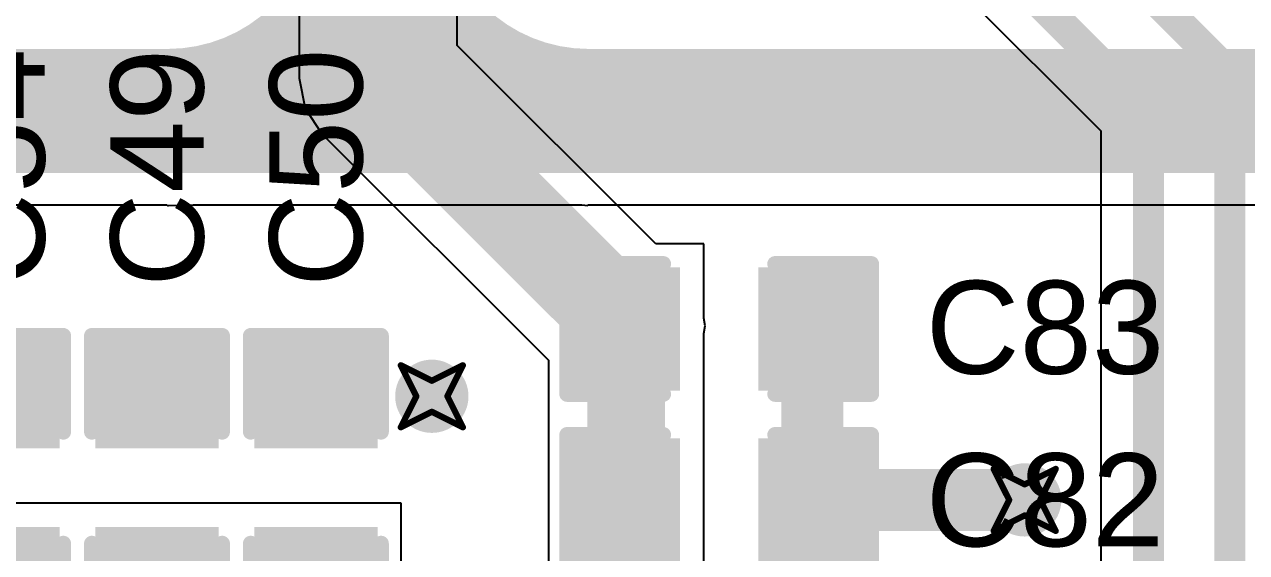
# Model space of a CAD drawing. Header units: inches. Extents: x -0.03 to 9.71, y 0.01 to 4.44.
# Drawn here: x 2.2014 to 2.5951, y 2.1484 to 2.3187 of the extents above; entities that cross this region are included whole.
import ezdxf

# ---------------------------------------------------------------- set-up
doc = ezdxf.new("R2010")
doc.units = ezdxf.units.IN
doc.header["$MEASUREMENT"] = 0
for name, color, linetype in [('Bottom Layer', 5, 'Continuous'), ('Drill Drawing', 1, 'Continuous'), ('Layer 1', 16, 'Continuous'), ('Layer 2', 76, 'Continuous'), ('Top Layer', 1, 'Continuous'), ('Top Overlay', 2, 'Continuous'), ('Top Paste', 8, 'Continuous'), ('Top Solder', 216, 'Continuous'), ('Via Holes', 16, 'Continuous')]:
    doc.layers.add(name, color=color, linetype=linetype)
doc.styles.add('Arial', font='', dxfattribs={"height": 0.2})
doc.styles.get('Arial').set_extended_font_data('Arial')

# ---------------------------------------------------------------- blocks, each defined once
blk = doc.blocks.new('C___0603_123')
at = {"layer": 'Top Layer'}
for points in [[(-0.015, 0.0175), (-0.015, -0.0175), (-0.045, -0.0175), (-0.045, 0.0175)], [(0.045, 0.0175), (0.045, -0.0175), (0.015, -0.0175), (0.015, 0.0175)]]:
    blk.add_hatch(color=1, dxfattribs=at).paths.add_polyline_path(points)
at = {"layer": 'Top Paste'}
for points in [[(-0.015, 0.0175), (-0.015, -0.0175), (-0.045, -0.0175), (-0.045, 0.0175)], [(0.045, 0.0175), (0.045, -0.0175), (0.015, -0.0175), (0.015, 0.0175)]]:
    blk.add_hatch(color=8, dxfattribs=at).paths.add_polyline_path(points)
at = {"layer": 'Top Solder'}
for points in [[(-0.01264, 0.01986), (-0.01264, -0.01986), (-0.04736, -0.01986), (-0.04736, 0.01986)], [(0.04736, 0.01986), (0.04736, -0.01986), (0.01264, -0.01986), (0.01264, 0.01986)]]:
    blk.add_hatch(color=216, dxfattribs=at).paths.add_polyline_path(points)
at = {"layer": 'Top Overlay'}
for points in [[(-0.018, 0.021, 0.005, 0.005, 0), (-0.049, 0.021, 0.005, 0.005, 0)], [(-0.049, 0.021, 0.005, 0.005, 0), (-0.049, -0.021, 0.005, 0.005, 0)], [(0.049, 0.021, 0.005, 0.005, 0), (0.018, 0.021, 0.005, 0.005, 0)], [(0.049, 0.021, 0.005, 0.005, 0), (0.049, -0.021, 0.005, 0.005, 0)], [(-0.018, -0.021, 0.005, 0.005, 0), (-0.049, -0.021, 0.005, 0.005, 0)], [(0.049, -0.021, 0.005, 0.005, 0), (0.018, -0.021, 0.005, 0.005, 0)]]:
    blk.add_lwpolyline(points, format="xyseb", dxfattribs=at)
for points in [[(-0.05025, 0.021, 0.0025, 0.0025, 1), (-0.04775, 0.021, 0.0025, 0.0025, 1)], [(-0.05025, 0.021, 0.0025, 0.0025, 1), (-0.04775, 0.021, 0.0025, 0.0025, 1)], [(-0.01925, 0.021, 0.0025, 0.0025, 1), (-0.01675, 0.021, 0.0025, 0.0025, 1)], [(0.01675, 0.021, 0.0025, 0.0025, 1), (0.01925, 0.021, 0.0025, 0.0025, 1)], [(0.04775, 0.021, 0.0025, 0.0025, 1), (0.05025, 0.021, 0.0025, 0.0025, 1)], [(0.04775, 0.021, 0.0025, 0.0025, 1), (0.05025, 0.021, 0.0025, 0.0025, 1)], [(-0.05025, -0.021, 0.0025, 0.0025, 1), (-0.04775, -0.021, 0.0025, 0.0025, 1)], [(-0.05025, -0.021, 0.0025, 0.0025, 1), (-0.04775, -0.021, 0.0025, 0.0025, 1)], [(-0.01925, -0.021, 0.0025, 0.0025, 1), (-0.01675, -0.021, 0.0025, 0.0025, 1)], [(0.01675, -0.021, 0.0025, 0.0025, 1), (0.01925, -0.021, 0.0025, 0.0025, 1)], [(0.04775, -0.021, 0.0025, 0.0025, 1), (0.05025, -0.021, 0.0025, 0.0025, 1)], [(0.04775, -0.021, 0.0025, 0.0025, 1), (0.05025, -0.021, 0.0025, 0.0025, 1)]]:
    blk.add_lwpolyline(points, format="xyseb", close=True, dxfattribs=at)
blk = doc.blocks.new('C___0603_124')
at = {"layer": 'Top Layer'}
for points in [[(-0.015, 0.0175), (-0.015, -0.0175), (-0.045, -0.0175), (-0.045, 0.0175)], [(0.045, 0.0175), (0.045, -0.0175), (0.015, -0.0175), (0.015, 0.0175)]]:
    blk.add_hatch(color=1, dxfattribs=at).paths.add_polyline_path(points)
at = {"layer": 'Top Paste'}
for points in [[(-0.015, 0.0175), (-0.015, -0.0175), (-0.045, -0.0175), (-0.045, 0.0175)], [(0.045, 0.0175), (0.045, -0.0175), (0.015, -0.0175), (0.015, 0.0175)]]:
    blk.add_hatch(color=8, dxfattribs=at).paths.add_polyline_path(points)
at = {"layer": 'Top Solder'}
for points in [[(-0.01264, 0.01986), (-0.01264, -0.01986), (-0.04736, -0.01986), (-0.04736, 0.01986)], [(0.04736, 0.01986), (0.04736, -0.01986), (0.01264, -0.01986), (0.01264, 0.01986)]]:
    blk.add_hatch(color=216, dxfattribs=at).paths.add_polyline_path(points)
at = {"layer": 'Top Overlay'}
for points in [[(-0.018, 0.021, 0.005, 0.005, 0), (-0.049, 0.021, 0.005, 0.005, 0)], [(-0.049, 0.021, 0.005, 0.005, 0), (-0.049, -0.021, 0.005, 0.005, 0)], [(0.049, 0.021, 0.005, 0.005, 0), (0.018, 0.021, 0.005, 0.005, 0)], [(0.049, 0.021, 0.005, 0.005, 0), (0.049, -0.021, 0.005, 0.005, 0)], [(-0.018, -0.021, 0.005, 0.005, 0), (-0.049, -0.021, 0.005, 0.005, 0)], [(0.049, -0.021, 0.005, 0.005, 0), (0.018, -0.021, 0.005, 0.005, 0)]]:
    blk.add_lwpolyline(points, format="xyseb", dxfattribs=at)
for points in [[(-0.05025, 0.021, 0.0025, 0.0025, 1), (-0.04775, 0.021, 0.0025, 0.0025, 1)], [(-0.05025, 0.021, 0.0025, 0.0025, 1), (-0.04775, 0.021, 0.0025, 0.0025, 1)], [(-0.01925, 0.021, 0.0025, 0.0025, 1), (-0.01675, 0.021, 0.0025, 0.0025, 1)], [(0.01675, 0.021, 0.0025, 0.0025, 1), (0.01925, 0.021, 0.0025, 0.0025, 1)], [(0.04775, 0.021, 0.0025, 0.0025, 1), (0.05025, 0.021, 0.0025, 0.0025, 1)], [(0.04775, 0.021, 0.0025, 0.0025, 1), (0.05025, 0.021, 0.0025, 0.0025, 1)], [(-0.05025, -0.021, 0.0025, 0.0025, 1), (-0.04775, -0.021, 0.0025, 0.0025, 1)], [(-0.05025, -0.021, 0.0025, 0.0025, 1), (-0.04775, -0.021, 0.0025, 0.0025, 1)], [(-0.01925, -0.021, 0.0025, 0.0025, 1), (-0.01675, -0.021, 0.0025, 0.0025, 1)], [(0.01675, -0.021, 0.0025, 0.0025, 1), (0.01925, -0.021, 0.0025, 0.0025, 1)], [(0.04775, -0.021, 0.0025, 0.0025, 1), (0.05025, -0.021, 0.0025, 0.0025, 1)], [(0.04775, -0.021, 0.0025, 0.0025, 1), (0.05025, -0.021, 0.0025, 0.0025, 1)]]:
    blk.add_lwpolyline(points, format="xyseb", close=True, dxfattribs=at)
blk = doc.blocks.new('C___0603_148')
at = {"layer": 'Top Layer'}
for points in [[(-0.015, 0.0175), (-0.015, -0.0175), (-0.045, -0.0175), (-0.045, 0.0175)], [(0.045, 0.0175), (0.045, -0.0175), (0.015, -0.0175), (0.015, 0.0175)]]:
    blk.add_hatch(color=1, dxfattribs=at).paths.add_polyline_path(points)
at = {"layer": 'Top Paste'}
for points in [[(-0.015, 0.0175), (-0.015, -0.0175), (-0.045, -0.0175), (-0.045, 0.0175)], [(0.045, 0.0175), (0.045, -0.0175), (0.015, -0.0175), (0.015, 0.0175)]]:
    blk.add_hatch(color=8, dxfattribs=at).paths.add_polyline_path(points)
at = {"layer": 'Top Solder'}
for points in [[(-0.01264, 0.01986), (-0.01264, -0.01986), (-0.04736, -0.01986), (-0.04736, 0.01986)], [(0.04736, 0.01986), (0.04736, -0.01986), (0.01264, -0.01986), (0.01264, 0.01986)]]:
    blk.add_hatch(color=216, dxfattribs=at).paths.add_polyline_path(points)
at = {"layer": 'Top Overlay'}
for points in [[(-0.018, 0.021, 0.005, 0.005, 0), (-0.049, 0.021, 0.005, 0.005, 0)], [(-0.049, -0.021, 0.005, 0.005, 0), (-0.049, 0.021, 0.005, 0.005, 0)], [(0.049, 0.021, 0.005, 0.005, 0), (0.018, 0.021, 0.005, 0.005, 0)], [(0.049, -0.021, 0.005, 0.005, 0), (0.049, 0.021, 0.005, 0.005, 0)], [(-0.018, -0.021, 0.005, 0.005, 0), (-0.049, -0.021, 0.005, 0.005, 0)], [(0.049, -0.021, 0.005, 0.005, 0), (0.018, -0.021, 0.005, 0.005, 0)]]:
    blk.add_lwpolyline(points, format="xyseb", dxfattribs=at)
for points in [[(-0.05025, 0.021, 0.0025, 0.0025, 1), (-0.04775, 0.021, 0.0025, 0.0025, 1)], [(-0.05025, 0.021, 0.0025, 0.0025, 1), (-0.04775, 0.021, 0.0025, 0.0025, 1)], [(-0.01925, 0.021, 0.0025, 0.0025, 1), (-0.01675, 0.021, 0.0025, 0.0025, 1)], [(0.01675, 0.021, 0.0025, 0.0025, 1), (0.01925, 0.021, 0.0025, 0.0025, 1)], [(0.04775, 0.021, 0.0025, 0.0025, 1), (0.05025, 0.021, 0.0025, 0.0025, 1)], [(0.04775, 0.021, 0.0025, 0.0025, 1), (0.05025, 0.021, 0.0025, 0.0025, 1)], [(-0.05025, -0.021, 0.0025, 0.0025, 1), (-0.04775, -0.021, 0.0025, 0.0025, 1)], [(-0.05025, -0.021, 0.0025, 0.0025, 1), (-0.04775, -0.021, 0.0025, 0.0025, 1)], [(-0.01925, -0.021, 0.0025, 0.0025, 1), (-0.01675, -0.021, 0.0025, 0.0025, 1)], [(0.01675, -0.021, 0.0025, 0.0025, 1), (0.01925, -0.021, 0.0025, 0.0025, 1)], [(0.04775, -0.021, 0.0025, 0.0025, 1), (0.05025, -0.021, 0.0025, 0.0025, 1)], [(0.04775, -0.021, 0.0025, 0.0025, 1), (0.05025, -0.021, 0.0025, 0.0025, 1)]]:
    blk.add_lwpolyline(points, format="xyseb", close=True, dxfattribs=at)
blk = doc.blocks.new('C___0603_152')
at = {"layer": 'Top Layer'}
for points in [[(-0.015, 0.0175), (-0.015, -0.0175), (-0.045, -0.0175), (-0.045, 0.0175)], [(0.045, 0.0175), (0.045, -0.0175), (0.015, -0.0175), (0.015, 0.0175)]]:
    blk.add_hatch(color=1, dxfattribs=at).paths.add_polyline_path(points)
at = {"layer": 'Top Paste'}
for points in [[(-0.015, 0.0175), (-0.015, -0.0175), (-0.045, -0.0175), (-0.045, 0.0175)], [(0.045, 0.0175), (0.045, -0.0175), (0.015, -0.0175), (0.015, 0.0175)]]:
    blk.add_hatch(color=8, dxfattribs=at).paths.add_polyline_path(points)
at = {"layer": 'Top Solder'}
for points in [[(-0.01264, 0.01986), (-0.01264, -0.01986), (-0.04736, -0.01986), (-0.04736, 0.01986)], [(0.04736, 0.01986), (0.04736, -0.01986), (0.01264, -0.01986), (0.01264, 0.01986)]]:
    blk.add_hatch(color=216, dxfattribs=at).paths.add_polyline_path(points)
at = {"layer": 'Top Overlay'}
for points in [[(-0.018, 0.021, 0.005, 0.005, 0), (-0.049, 0.021, 0.005, 0.005, 0)], [(-0.049, -0.021, 0.005, 0.005, 0), (-0.049, 0.021, 0.005, 0.005, 0)], [(0.049, 0.021, 0.005, 0.005, 0), (0.018, 0.021, 0.005, 0.005, 0)], [(0.049, -0.021, 0.005, 0.005, 0), (0.049, 0.021, 0.005, 0.005, 0)], [(-0.018, -0.021, 0.005, 0.005, 0), (-0.049, -0.021, 0.005, 0.005, 0)], [(0.049, -0.021, 0.005, 0.005, 0), (0.018, -0.021, 0.005, 0.005, 0)]]:
    blk.add_lwpolyline(points, format="xyseb", dxfattribs=at)
for points in [[(-0.05025, 0.021, 0.0025, 0.0025, 1), (-0.04775, 0.021, 0.0025, 0.0025, 1)], [(-0.05025, 0.021, 0.0025, 0.0025, 1), (-0.04775, 0.021, 0.0025, 0.0025, 1)], [(-0.01925, 0.021, 0.0025, 0.0025, 1), (-0.01675, 0.021, 0.0025, 0.0025, 1)], [(0.01675, 0.021, 0.0025, 0.0025, 1), (0.01925, 0.021, 0.0025, 0.0025, 1)], [(0.04775, 0.021, 0.0025, 0.0025, 1), (0.05025, 0.021, 0.0025, 0.0025, 1)], [(0.04775, 0.021, 0.0025, 0.0025, 1), (0.05025, 0.021, 0.0025, 0.0025, 1)], [(-0.05025, -0.021, 0.0025, 0.0025, 1), (-0.04775, -0.021, 0.0025, 0.0025, 1)], [(-0.05025, -0.021, 0.0025, 0.0025, 1), (-0.04775, -0.021, 0.0025, 0.0025, 1)], [(-0.01925, -0.021, 0.0025, 0.0025, 1), (-0.01675, -0.021, 0.0025, 0.0025, 1)], [(0.01675, -0.021, 0.0025, 0.0025, 1), (0.01925, -0.021, 0.0025, 0.0025, 1)], [(0.04775, -0.021, 0.0025, 0.0025, 1), (0.05025, -0.021, 0.0025, 0.0025, 1)], [(0.04775, -0.021, 0.0025, 0.0025, 1), (0.05025, -0.021, 0.0025, 0.0025, 1)]]:
    blk.add_lwpolyline(points, format="xyseb", close=True, dxfattribs=at)
blk = doc.blocks.new('C___0603_153')
at = {"layer": 'Top Layer'}
for points in [[(-0.015, 0.0175), (-0.015, -0.0175), (-0.045, -0.0175), (-0.045, 0.0175)], [(0.045, 0.0175), (0.045, -0.0175), (0.015, -0.0175), (0.015, 0.0175)]]:
    blk.add_hatch(color=1, dxfattribs=at).paths.add_polyline_path(points)
at = {"layer": 'Top Paste'}
for points in [[(-0.015, 0.0175), (-0.015, -0.0175), (-0.045, -0.0175), (-0.045, 0.0175)], [(0.045, 0.0175), (0.045, -0.0175), (0.015, -0.0175), (0.015, 0.0175)]]:
    blk.add_hatch(color=8, dxfattribs=at).paths.add_polyline_path(points)
at = {"layer": 'Top Solder'}
for points in [[(-0.01264, 0.01986), (-0.01264, -0.01986), (-0.04736, -0.01986), (-0.04736, 0.01986)], [(0.04736, 0.01986), (0.04736, -0.01986), (0.01264, -0.01986), (0.01264, 0.01986)]]:
    blk.add_hatch(color=216, dxfattribs=at).paths.add_polyline_path(points)
at = {"layer": 'Top Overlay'}
for points in [[(-0.018, 0.021, 0.005, 0.005, 0), (-0.049, 0.021, 0.005, 0.005, 0)], [(-0.049, -0.021, 0.005, 0.005, 0), (-0.049, 0.021, 0.005, 0.005, 0)], [(0.049, 0.021, 0.005, 0.005, 0), (0.018, 0.021, 0.005, 0.005, 0)], [(0.049, -0.021, 0.005, 0.005, 0), (0.049, 0.021, 0.005, 0.005, 0)], [(-0.018, -0.021, 0.005, 0.005, 0), (-0.049, -0.021, 0.005, 0.005, 0)], [(0.049, -0.021, 0.005, 0.005, 0), (0.018, -0.021, 0.005, 0.005, 0)]]:
    blk.add_lwpolyline(points, format="xyseb", dxfattribs=at)
for points in [[(-0.05025, 0.021, 0.0025, 0.0025, 1), (-0.04775, 0.021, 0.0025, 0.0025, 1)], [(-0.05025, 0.021, 0.0025, 0.0025, 1), (-0.04775, 0.021, 0.0025, 0.0025, 1)], [(-0.01925, 0.021, 0.0025, 0.0025, 1), (-0.01675, 0.021, 0.0025, 0.0025, 1)], [(0.01675, 0.021, 0.0025, 0.0025, 1), (0.01925, 0.021, 0.0025, 0.0025, 1)], [(0.04775, 0.021, 0.0025, 0.0025, 1), (0.05025, 0.021, 0.0025, 0.0025, 1)], [(0.04775, 0.021, 0.0025, 0.0025, 1), (0.05025, 0.021, 0.0025, 0.0025, 1)], [(-0.05025, -0.021, 0.0025, 0.0025, 1), (-0.04775, -0.021, 0.0025, 0.0025, 1)], [(-0.05025, -0.021, 0.0025, 0.0025, 1), (-0.04775, -0.021, 0.0025, 0.0025, 1)], [(-0.01925, -0.021, 0.0025, 0.0025, 1), (-0.01675, -0.021, 0.0025, 0.0025, 1)], [(0.01675, -0.021, 0.0025, 0.0025, 1), (0.01925, -0.021, 0.0025, 0.0025, 1)], [(0.04775, -0.021, 0.0025, 0.0025, 1), (0.05025, -0.021, 0.0025, 0.0025, 1)], [(0.04775, -0.021, 0.0025, 0.0025, 1), (0.05025, -0.021, 0.0025, 0.0025, 1)]]:
    blk.add_lwpolyline(points, format="xyseb", close=True, dxfattribs=at)

msp = doc.modelspace()

# ---------------------------------------------------------------- hatches: boundary and pattern name
at = {"layer": 'Bottom Layer'}
h = msp.add_hatch(color=5, dxfattribs=at)
edge = h.paths.add_edge_path()
edge.add_arc((2.33263, 2.19877), 0.01181, 0, 360)
h = msp.add_hatch(color=5, dxfattribs=at)
edge = h.paths.add_edge_path()
edge.add_arc((2.52362, 2.16535), 0.01181, 0, 360)
at = {"layer": 'Layer 1'}
h = msp.add_hatch(color=16, dxfattribs=at)
edge = h.paths.add_edge_path()
edge.add_arc((2.33263, 2.19877), 0.01181, 0, 360)
h = msp.add_hatch(color=16, dxfattribs=at)
edge = h.paths.add_edge_path()
edge.add_arc((2.52362, 2.16535), 0.01181, 0, 360)
at = {"layer": 'Layer 2'}
h = msp.add_hatch(color=76, dxfattribs=at)
edge = h.paths.add_edge_path()
edge.add_arc((2.33263, 2.19877), 0.01181, 0, 360)
h = msp.add_hatch(color=76, dxfattribs=at)
edge = h.paths.add_edge_path()
edge.add_arc((2.52362, 2.16535), 0.01181, 0, 360)
at = {"layer": 'Top Layer'}
h = msp.add_hatch(color=1, dxfattribs=at)
edge = h.paths.add_edge_path()
edge.add_arc((2.33263, 2.19877), 0.01181, 0, 360)
h = msp.add_hatch(color=1, dxfattribs=at)
edge = h.paths.add_edge_path()
edge.add_arc((2.52362, 2.16535), 0.01181, 0, 360)
at = {"layer": 'Via Holes'}
h = msp.add_hatch(color=7, dxfattribs=at)
edge = h.paths.add_edge_path()
edge.add_arc((2.33263, 2.19877), 0.00591, 0, 360)
h = msp.add_hatch(color=7, dxfattribs=at)
edge = h.paths.add_edge_path()
edge.add_arc((2.52362, 2.16535), 0.00591, 0, 360)

# ---------------------------------------------------------------- linework, layer by layer
at = {"layer": 'Drill Drawing'}
for points in [[(2.32263, 2.20877, 0.002, 0.002, 0), (2.33263, 2.20377, 0.002, 0.002, 0)], [(2.32263, 2.20877, 0.002, 0.002, 0), (2.32763, 2.19877, 0.002, 0.002, 0)], [(2.33263, 2.20377, 0.002, 0.002, 0), (2.34263, 2.20877, 0.002, 0.002, 0)], [(2.33763, 2.19877, 0.002, 0.002, 0), (2.34263, 2.20877, 0.002, 0.002, 0)], [(2.32263, 2.18877, 0.002, 0.002, 0), (2.32763, 2.19877, 0.002, 0.002, 0)], [(2.33763, 2.19877, 0.002, 0.002, 0), (2.34263, 2.18877, 0.002, 0.002, 0)], [(2.32263, 2.18877, 0.002, 0.002, 0), (2.33263, 2.19377, 0.002, 0.002, 0)], [(2.33263, 2.19377, 0.002, 0.002, 0), (2.34263, 2.18877, 0.002, 0.002, 0)], [(2.51362, 2.17535, 0.002, 0.002, 0), (2.52362, 2.17035, 0.002, 0.002, 0)], [(2.51362, 2.17535, 0.002, 0.002, 0), (2.51862, 2.16535, 0.002, 0.002, 0)], [(2.52362, 2.17035, 0.002, 0.002, 0), (2.53362, 2.17535, 0.002, 0.002, 0)], [(2.52862, 2.16535, 0.002, 0.002, 0), (2.53362, 2.17535, 0.002, 0.002, 0)], [(2.51362, 2.15535, 0.002, 0.002, 0), (2.51862, 2.16535, 0.002, 0.002, 0)], [(2.52862, 2.16535, 0.002, 0.002, 0), (2.53362, 2.15535, 0.002, 0.002, 0)], [(2.51362, 2.15535, 0.002, 0.002, 0), (2.52362, 2.16035, 0.002, 0.002, 0)], [(2.52362, 2.16035, 0.002, 0.002, 0), (2.53362, 2.15535, 0.002, 0.002, 0)]]:
    msp.add_lwpolyline(points, format="xyseb", dxfattribs=at)
for points in [[(2.32213, 2.20877, 0.001, 0.001, 1), (2.32313, 2.20877, 0.001, 0.001, 1)], [(2.32213, 2.20877, 0.001, 0.001, 1), (2.32313, 2.20877, 0.001, 0.001, 1)], [(2.34213, 2.20877, 0.001, 0.001, 1), (2.34313, 2.20877, 0.001, 0.001, 1)], [(2.34213, 2.20877, 0.001, 0.001, 1), (2.34313, 2.20877, 0.001, 0.001, 1)], [(2.33213, 2.20377, 0.001, 0.001, 1), (2.33313, 2.20377, 0.001, 0.001, 1)], [(2.33213, 2.20377, 0.001, 0.001, 1), (2.33313, 2.20377, 0.001, 0.001, 1)], [(2.32713, 2.19877, 0.001, 0.001, 1), (2.32813, 2.19877, 0.001, 0.001, 1)], [(2.32713, 2.19877, 0.001, 0.001, 1), (2.32813, 2.19877, 0.001, 0.001, 1)], [(2.33713, 2.19877, 0.001, 0.001, 1), (2.33813, 2.19877, 0.001, 0.001, 1)], [(2.33713, 2.19877, 0.001, 0.001, 1), (2.33813, 2.19877, 0.001, 0.001, 1)], [(2.33213, 2.19377, 0.001, 0.001, 1), (2.33313, 2.19377, 0.001, 0.001, 1)], [(2.33213, 2.19377, 0.001, 0.001, 1), (2.33313, 2.19377, 0.001, 0.001, 1)], [(2.32213, 2.18877, 0.001, 0.001, 1), (2.32313, 2.18877, 0.001, 0.001, 1)], [(2.32213, 2.18877, 0.001, 0.001, 1), (2.32313, 2.18877, 0.001, 0.001, 1)], [(2.34213, 2.18877, 0.001, 0.001, 1), (2.34313, 2.18877, 0.001, 0.001, 1)], [(2.34213, 2.18877, 0.001, 0.001, 1), (2.34313, 2.18877, 0.001, 0.001, 1)], [(2.51312, 2.17535, 0.001, 0.001, 1), (2.51412, 2.17535, 0.001, 0.001, 1)], [(2.51312, 2.17535, 0.001, 0.001, 1), (2.51412, 2.17535, 0.001, 0.001, 1)], [(2.53312, 2.17535, 0.001, 0.001, 1), (2.53412, 2.17535, 0.001, 0.001, 1)], [(2.53312, 2.17535, 0.001, 0.001, 1), (2.53412, 2.17535, 0.001, 0.001, 1)], [(2.52312, 2.17035, 0.001, 0.001, 1), (2.52412, 2.17035, 0.001, 0.001, 1)], [(2.52312, 2.17035, 0.001, 0.001, 1), (2.52412, 2.17035, 0.001, 0.001, 1)], [(2.51812, 2.16535, 0.001, 0.001, 1), (2.51912, 2.16535, 0.001, 0.001, 1)], [(2.51812, 2.16535, 0.001, 0.001, 1), (2.51912, 2.16535, 0.001, 0.001, 1)], [(2.52812, 2.16535, 0.001, 0.001, 1), (2.52912, 2.16535, 0.001, 0.001, 1)], [(2.52812, 2.16535, 0.001, 0.001, 1), (2.52912, 2.16535, 0.001, 0.001, 1)], [(2.52312, 2.16035, 0.001, 0.001, 1), (2.52412, 2.16035, 0.001, 0.001, 1)], [(2.52312, 2.16035, 0.001, 0.001, 1), (2.52412, 2.16035, 0.001, 0.001, 1)], [(2.51312, 2.15535, 0.001, 0.001, 1), (2.51412, 2.15535, 0.001, 0.001, 1)], [(2.51312, 2.15535, 0.001, 0.001, 1), (2.51412, 2.15535, 0.001, 0.001, 1)], [(2.53312, 2.15535, 0.001, 0.001, 1), (2.53412, 2.15535, 0.001, 0.001, 1)], [(2.53312, 2.15535, 0.001, 0.001, 1), (2.53412, 2.15535, 0.001, 0.001, 1)]]:
    msp.add_lwpolyline(points, format="xyseb", close=True, dxfattribs=at)
at = {"layer": 'Layer 1'}
for p, q in [((2.50454, 2.32798), (2.5482, 2.28432)), ((2.5482, 2.28432), (2.5482, 1.75785))]:
    msp.add_line(p, q, dxfattribs=at)
for points in [[(2.51535, 2.3388, 0.01, 0.01, 0), (2.56349, 2.29066, 0.01, 0.01, 0)], [(2.56535, 2.32707, 0.01, 0.01, 0), (2.58969, 2.30273, 0.01, 0.01, 0)], [(2.58969, 1.73536, 0.01, 0.01, 0), (2.58969, 2.30273, 0.01, 0.01, 0)], [(2.56349, 1.75151, 0.01, 0.01, 0), (2.56349, 2.29066, 0.01, 0.01, 0)]]:
    msp.add_lwpolyline(points, format="xyseb", dxfattribs=at)
for points in [[(2.58719, 2.30273, 0.005, 0.005, 1), (2.59219, 2.30273, 0.005, 0.005, 1)], [(2.58719, 2.30273, 0.005, 0.005, 1), (2.59219, 2.30273, 0.005, 0.005, 1)], [(2.56099, 2.29066, 0.005, 0.005, 1), (2.56599, 2.29066, 0.005, 0.005, 1)], [(2.56099, 2.29066, 0.005, 0.005, 1), (2.56599, 2.29066, 0.005, 0.005, 1)]]:
    msp.add_lwpolyline(points, format="xyseb", close=True, dxfattribs=at)
at = {"layer": 'Layer 2'}
for p, q in [((2.13814, 2.26053), (2.23978, 2.26053)), ((2.23978, 2.26053), (2.24724, 2.26053)), ((2.24724, 2.26053), (2.24744, 2.26033)), ((2.24744, 2.26033), (2.24761, 2.26031)), ((2.24761, 2.26031), (2.24778, 2.26033)), ((2.24778, 2.26033), (2.25578, 2.26053)), ((2.25578, 2.26053), (2.38093, 2.26053)), ((2.38093, 2.26053), (2.38293, 2.26033)), ((2.38293, 2.26033), (2.38293, 2.26053)), ((2.38293, 2.26053), (3.18627, 2.26053))]:
    msp.add_line(p, q, dxfattribs=at)
for points in [[(2.31535, 2.35676, 0.04, 0.04, -0.405981), (2.24772, 2.29078, 0.04, 0.04, 0)], [(2.38298, 2.29078, 0.04, 0.04, -0.405981), (2.31535, 2.35676, 0.04, 0.04, 0)], [(2.13919, 2.29078, 0.04, 0.04, 0), (2.24749, 2.29078, 0.04, 0.04, 0)], [(2.24749, 2.29078, 0.04, 0.04, 0), (2.24772, 2.29078, 0.04, 0.04, 0)], [(2.24772, 2.29078, 0.04, 0.04, -0.000857), (2.24749, 2.29078, 0.04, 0.04, 0)], [(2.24772, 2.29078, 0.04, 0.04, 0), (3.18522, 2.29078, 0.04, 0.04, 0)]]:
    msp.add_lwpolyline(points, format="xyseb", dxfattribs=at)
for points in [[(2.23749, 2.29078, 0.02, 0.02, 1), (2.25749, 2.29078, 0.02, 0.02, 1)], [(2.23749, 2.29078, 0.02, 0.02, 1), (2.25749, 2.29078, 0.02, 0.02, 1)], [(2.23749, 2.29078, 0.02, 0.02, 1), (2.25749, 2.29078, 0.02, 0.02, 1)], [(2.23772, 2.29078, 0.02, 0.02, 1), (2.25772, 2.29078, 0.02, 0.02, 1)], [(2.23772, 2.29078, 0.02, 0.02, 1), (2.25772, 2.29078, 0.02, 0.02, 1)], [(2.23772, 2.29078, 0.02, 0.02, 1), (2.25772, 2.29078, 0.02, 0.02, 1)], [(2.23772, 2.29078, 0.02, 0.02, 1), (2.25772, 2.29078, 0.02, 0.02, 1)], [(2.37298, 2.29078, 0.02, 0.02, 1), (2.39298, 2.29078, 0.02, 0.02, 1)]]:
    msp.add_lwpolyline(points, format="xyseb", close=True, dxfattribs=at)
at = {"layer": 'Top Layer'}
for p, q in [((2.28986, 2.3532), (2.28986, 2.30132)), ((2.34084, 2.31187), (2.34084, 2.3532)), ((2.40475, 2.24797), (2.34084, 2.31187)), ((2.28986, 2.30132), (2.2918, 2.29156)), ((2.2918, 2.29156), (2.29733, 2.28329)), ((2.29733, 2.28329), (2.3702, 2.21042)), ((2.4202, 2.24797), (2.40475, 2.24797)), ((2.4202, 2.22394), (2.4202, 2.24797)), ((2.42069, 2.22147), (2.4202, 2.22394)), ((2.4202, 2.21901), (2.42069, 2.22147)), ((2.4202, 2.19297), (2.4202, 2.21901)), ((2.3702, 2.21042), (2.3702, 2.19297)), ((2.3702, 2.19297), (2.3702, 2.19297)), ((2.3702, 2.19297), (2.3702, 2.19285)), ((2.4202, 2.19285), (2.4202, 2.19297)), ((2.4202, 2.19297), (2.4202, 2.19297)), ((2.3702, 2.19285), (2.3702, 2.19285)), ((2.3702, 2.19285), (2.3702, 2.13785)), ((2.4202, 2.13785), (2.4202, 2.19285)), ((2.4202, 2.19285), (2.4202, 2.19285)), ((2.32278, 2.16429), (2.13556, 2.16429)), ((2.32278, 2.1273), (2.32278, 2.16429))]:
    msp.add_line(p, q, dxfattribs=at)
for points in [[(2.31535, 2.30132, 0.03, 0.03, 0), (2.31535, 2.39095, 0.03, 0.03, 0)], [(2.31535, 2.30132, 0.03, 0.03, 0), (2.3952, 2.22147, 0.03, 0.03, 0)], [(2.3952, 2.16535, 0.025, 0.025, 0), (2.3952, 2.22047, 0.025, 0.025, 0)], [(2.4552, 2.16535, 0.02, 0.02, 0), (2.4552, 2.22047, 0.02, 0.02, 0)], [(2.4552, 2.16535, 0.02, 0.02, 0), (2.52362, 2.16535, 0.02, 0.02, 0)]]:
    msp.add_lwpolyline(points, format="xyseb", dxfattribs=at)
for points in [[(2.30785, 2.30132, 0.015, 0.015, 1), (2.32285, 2.30132, 0.015, 0.015, 1)], [(2.30785, 2.30132, 0.015, 0.015, 1), (2.32285, 2.30132, 0.015, 0.015, 1)], [(2.3877, 2.22147, 0.015, 0.015, 1), (2.4027, 2.22147, 0.015, 0.015, 1)], [(2.38895, 2.22047, 0.0125, 0.0125, 1), (2.40145, 2.22047, 0.0125, 0.0125, 1)], [(2.4502, 2.22047, 0.01, 0.01, 1), (2.4602, 2.22047, 0.01, 0.01, 1)], [(2.38895, 2.16535, 0.0125, 0.0125, 1), (2.40145, 2.16535, 0.0125, 0.0125, 1)], [(2.4502, 2.16535, 0.01, 0.01, 1), (2.4602, 2.16535, 0.01, 0.01, 1)], [(2.4502, 2.16535, 0.01, 0.01, 1), (2.4602, 2.16535, 0.01, 0.01, 1)], [(2.51862, 2.16535, 0.01, 0.01, 1), (2.52862, 2.16535, 0.01, 0.01, 1)]]:
    msp.add_lwpolyline(points, format="xyseb", close=True, dxfattribs=at)

# ---------------------------------------------------------------- block references
for name, p, rotation in [('C___0603_123', (2.4252, 2.22047), 180), ('C___0603_148', (2.19291, 2.16929), 270), ('C___0603_153', (2.24409, 2.16929), 270), ('C___0603_152', (2.29528, 2.16929), 270), ('C___0603_124', (2.4252, 2.16535), 180)]:
    msp.add_blockref(name, p, dxfattribs=dict(rotation=rotation))

# ---------------------------------------------------------------- texts
at = {"layer": 'Top Overlay', "style": 'Arial'}
for s, p in [('C54', (2.20791, 2.23401)), ('C49', (2.25909, 2.23401)), ('C50', (2.31027, 2.23401))]:
    msp.add_text(s, height=0.03, rotation=90, dxfattribs=at).set_placement(p)
for s, p in [('C83', (2.49171, 2.20601)), ('C82', (2.49171, 2.15037))]:
    msp.add_text(s, height=0.03, dxfattribs=at).set_placement(p)

doc.saveas('drawing.dxf')
